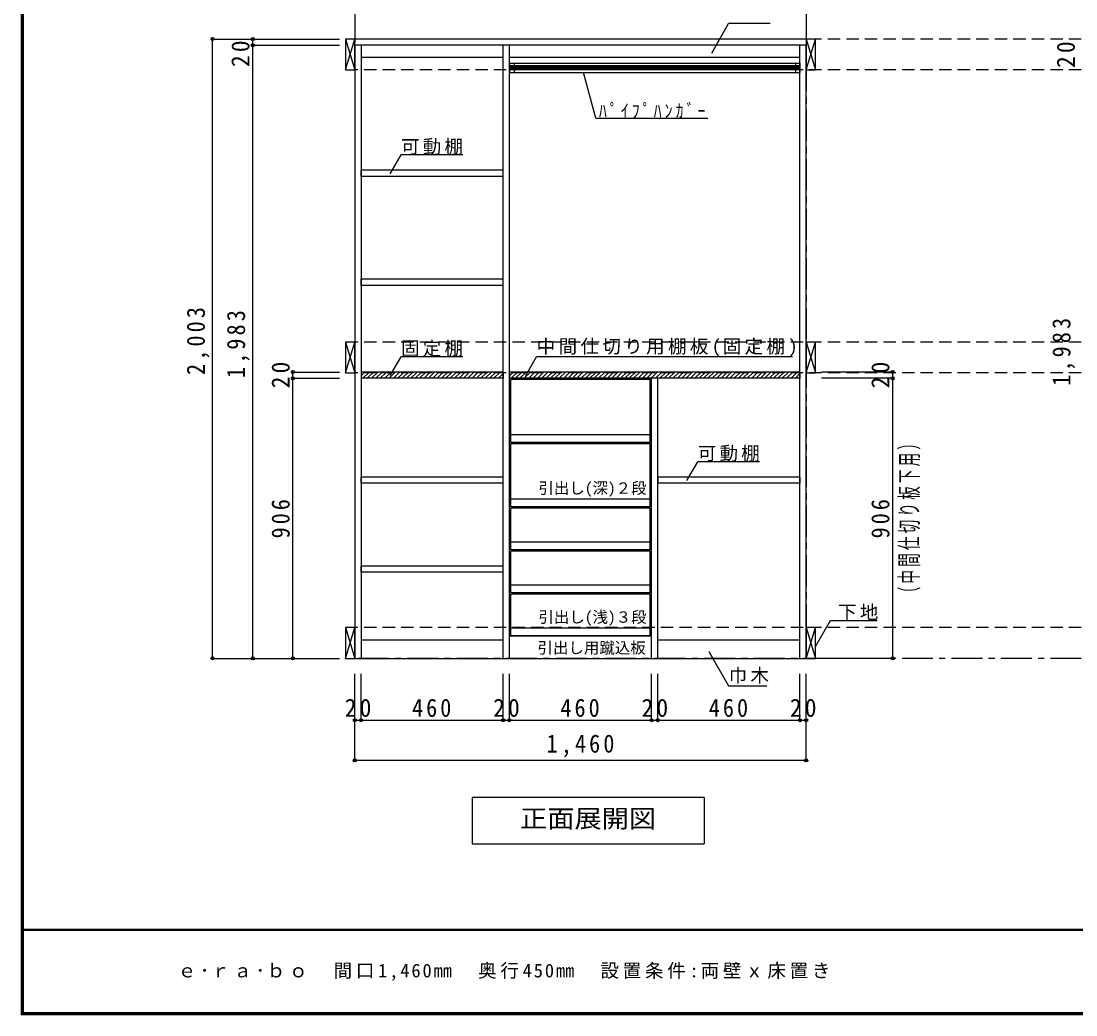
# Model space of a CAD drawing. Units: millimetres at full size, sheet at 1:20. Extents: x -3922 to 3878, y -2932 to 2722.
# Drawn here: x -3922 to -510, y -2864 to 350 of the extents above; entities that cross this region are included whole.
import ezdxf
from ezdxf.enums import TextEntityAlignment as Align

# ---------------------------------------------------------------- set-up
doc = ezdxf.new("R2010")
doc.units = ezdxf.units.MM
doc.header["$LTSCALE"] = 20
doc.header["$PDMODE"] = 32
doc.header["$PDSIZE"] = 10
doc.linetypes.add('CHAIN1', pattern=[8, 5, -1, 1, -1])
doc.linetypes.add('DASHED2', pattern=[3, 2, -1])
for name, color, linetype in [('0-2_本体', 2, 'Continuous'), ('0-3_固定棚', 2, 'Continuous'), ('0-4_可動棚', 3, 'Continuous'), ('0-6_ﾊﾟｲﾌﾟﾊﾝｶﾞｰ', 7, 'Continuous'), ('0-7_桟木・巾木', 2, 'Continuous'), ('0-8_引き出し', 2, 'Continuous'), ('0-A_文字', 7, 'Continuous'), ('0-B_寸法', 4, 'Continuous'), ('0-C_ハッチ', 4, 'Continuous'), ('F-1_枠', 6, 'Continuous'), ('F-A_文字', 7, 'Continuous')]:
    doc.layers.add(name, color=color, linetype=linetype)
doc.styles.add('ＭＳ ゴシック', font='')
doc.styles.get('ＭＳ ゴシック').set_extended_font_data('MS Gothic')

msp = doc.modelspace()

# ---------------------------------------------------------------- linework, layer by layer
at = {"layer": '0-2_本体', "color": 3}
for p, q in [((-2842.53, 271.73), (-2842.53, 291.73)), ((-1382.53, 291.73), (-2842.53, 291.73)), ((-1382.53, 291.73), (-1382.53, 271.73)), ((-2842.53, 271.73), (-2842.53, -1711.27)), ((-1382.53, 271.73), (-2842.53, 271.73)), ((-2822.53, 271.73), (-2822.53, -1711.27)), ((-2362.53, -1711.27), (-2362.53, 271.73)), ((-2342.53, -1711.27), (-2342.53, 271.73)), ((-1402.53, -1711.27), (-1402.53, 271.73)), ((-1382.53, -1711.27), (-1382.53, 271.73)), ((-1882.53, -1711.27), (-1882.53, -805.27)), ((-1862.53, -1711.27), (-1862.53, -805.27)), ((-2842.53, -1711.27), (-1382.53, -1711.27))]:
    msp.add_line(p, q, dxfattribs=at)
at = {"layer": '0-3_固定棚', "color": 3}
for p, q in [((-2822.53, -785.27), (-2822.53, -805.27)), ((-2362.53, -785.27), (-2822.53, -785.27)), ((-2362.53, -805.27), (-2822.53, -805.27)), ((-2362.53, -785.27), (-2362.53, -805.27)), ((-2342.53, -785.27), (-2342.53, -805.27)), ((-1402.53, -785.27), (-2342.53, -785.27))]:
    msp.add_line(p, q, dxfattribs=at)
msp.add_lwpolyline([(-1402.53, -785.27), (-1402.53, -805.27), (-2342.53, -805.27)], dxfattribs=at)
at = {"layer": '0-4_可動棚'}
for p, q in [((-2821.53, -152.77), (-2821.53, -132.77)), ((-2363.53, -132.77), (-2821.53, -132.77)), ((-2821.53, -504.77), (-2821.53, -484.77)), ((-2363.53, -484.77), (-2821.53, -484.77)), ((-2821.53, -1144.77), (-2821.53, -1124.77)), ((-2363.53, -1124.77), (-2821.53, -1124.77)), ((-1861.53, -1144.77), (-1861.53, -1124.77)), ((-1403.53, -1124.77), (-1861.53, -1124.77)), ((-2821.53, -1432.77), (-2821.53, -1412.77)), ((-2363.53, -1412.77), (-2821.53, -1412.77))]:
    msp.add_line(p, q, dxfattribs=at)
for points in [[(-2363.53, -132.77), (-2363.53, -152.77), (-2821.53, -152.77)], [(-2363.53, -484.77), (-2363.53, -504.77), (-2821.53, -504.77)], [(-2363.53, -1124.77), (-2363.53, -1144.77), (-2821.53, -1144.77)], [(-1403.53, -1124.77), (-1403.53, -1144.77), (-1861.53, -1144.77)], [(-2363.53, -1412.77), (-2363.53, -1432.77), (-2821.53, -1432.77)]]:
    msp.add_lwpolyline(points, dxfattribs=at)
at = {"layer": '0-6_ﾊﾟｲﾌﾟﾊﾝｶﾞｰ', "color": 3}
for p, q in [((-2342.53, 213.73), (-2342.53, 183.73)), ((-2342.53, 213.73), (-1402.53, 213.73)), ((-1402.53, 213.73), (-1402.53, 183.73)), ((-2342.53, 183.73), (-1402.53, 183.73))]:
    msp.add_line(p, q, dxfattribs=at)
at = {"layer": '0-6_ﾊﾟｲﾌﾟﾊﾝｶﾞｰ', "color": 4}
for p, q in [((-1402.53, 204.73), (-2342.53, 204.73)), ((-1402.53, 200.73), (-2342.53, 200.73)), ((-1402.53, 196.73), (-2342.53, 196.73)), ((-1402.53, 192.73), (-2342.53, 192.73))]:
    msp.add_line(p, q, dxfattribs=at)
at = {"layer": '0-6_ﾊﾟｲﾌﾟﾊﾝｶﾞｰ'}
for p, q in [((-2327.53, 213.73), (-2327.53, 183.73)), ((-1417.53, 213.73), (-1417.53, 183.73))]:
    msp.add_line(p, q, dxfattribs=at)
at = {"layer": '0-7_桟木・巾木', "color": 7}
for p, q in [((-2362.53, 231.73), (-2822.53, 231.73)), ((-1402.53, 231.73), (-2342.53, 231.73)), ((-2822.53, -1651.27), (-2362.53, -1651.27)), ((-1862.53, -1651.27), (-1402.53, -1651.27))]:
    msp.add_line(p, q, dxfattribs=at)
at = {"layer": '0-8_引き出し', "color": 7}
for p, q in [((-2872.53, 291.73), (-2842.53, 191.73)), ((-2872.53, 191.73), (-2842.53, 291.73)), ((-1382.53, 291.73), (-1352.53, 191.73)), ((-1382.53, 191.73), (-1352.53, 291.73)), ((-2872.53, -688.27), (-2842.53, -788.27)), ((-2872.53, -788.27), (-2842.53, -688.27)), ((-1382.53, -688.27), (-1352.53, -788.27)), ((-1382.53, -788.27), (-1352.53, -688.27)), ((-2872.53, -1611.27), (-2842.53, -1711.27)), ((-2872.53, -1711.27), (-2842.53, -1611.27)), ((-1382.53, -1611.27), (-1352.53, -1711.27)), ((-1382.53, -1711.27), (-1352.53, -1611.27)), ((-1882.53, -1639.27), (-2342.53, -1639.27))]:
    msp.add_line(p, q, dxfattribs=at)
at = {"layer": '0-8_引き出し'}
for p, q in [((-1887.53, -809.27), (-2337.53, -809.27)), ((-2337.53, -1013.27), (-2337.53, -809.27)), ((-1887.53, -1013.27), (-1887.53, -809.27)), ((-1887.53, -988.27), (-2337.53, -988.27)), ((-1887.53, -1013.27), (-2337.53, -1013.27)), ((-1887.53, -1017.27), (-2337.53, -1017.27)), ((-2337.53, -1221.27), (-2337.53, -1017.27)), ((-1887.53, -1221.27), (-1887.53, -1017.27)), ((-1887.53, -1196.27), (-2337.53, -1196.27)), ((-1887.53, -1221.27), (-2337.53, -1221.27)), ((-1887.53, -1225.27), (-2337.53, -1225.27)), ((-2337.53, -1360.27), (-2337.53, -1225.27)), ((-1887.53, -1360.27), (-1887.53, -1225.27)), ((-1887.53, -1335.27), (-2337.53, -1335.27)), ((-1887.53, -1360.27), (-2337.53, -1360.27)), ((-1887.53, -1364.27), (-2337.53, -1364.27)), ((-2337.53, -1499.27), (-2337.53, -1364.27)), ((-1887.53, -1499.27), (-1887.53, -1364.27)), ((-1887.53, -1474.27), (-2337.53, -1474.27)), ((-1887.53, -1499.27), (-2337.53, -1499.27)), ((-1887.53, -1503.27), (-2337.53, -1503.27)), ((-2337.53, -1638.27), (-2337.53, -1503.27)), ((-1887.53, -1638.27), (-1887.53, -1503.27)), ((-1887.53, -1613.27), (-2337.53, -1613.27)), ((-1887.53, -1638.27), (-2337.53, -1638.27))]:
    msp.add_line(p, q, dxfattribs=at)
at = {"layer": '0-8_引き出し', "color": 3}
for points in [[(-2842.53, 191.73), (-2842.53, 291.73), (-2872.53, 291.73), (-2872.53, 191.73)], [(-1352.53, 191.73), (-1352.53, 291.73), (-1382.53, 291.73), (-1382.53, 191.73)], [(-2842.53, -788.27), (-2842.53, -688.27), (-2872.53, -688.27), (-2872.53, -788.27)], [(-1352.53, -788.27), (-1352.53, -688.27), (-1382.53, -688.27), (-1382.53, -788.27)], [(-2842.53, -1711.27), (-2842.53, -1611.27), (-2872.53, -1611.27), (-2872.53, -1711.27)], [(-1352.53, -1711.27), (-1352.53, -1611.27), (-1382.53, -1611.27), (-1382.53, -1711.27)]]:
    msp.add_lwpolyline(points, close=True, dxfattribs=at)
at = {"layer": '0-A_文字', "linetype": 'CHAIN1'}
for p, q in [((-2842.53, 1822.73), (-2842.53, -1711.27)), ((-1382.53, 1822.73), (-1382.53, -1711.27)), ((2867.47, -1711.27), (-2842.53, -1711.27))]:
    msp.add_line(p, q, dxfattribs=at)
at = {"layer": '0-A_文字'}
for p, q in [((-1688.15, 246.66), (-1633.32, 341.62)), ((-1498.73, 341.62), (-1633.32, 341.62)), ((-2063.16, 35.43), (-2102.9, 183.73)), ((-2063.16, 35.43), (-1701.07, 35.43)), ((-2728.05, -143.83), (-2693.03, -83.18)), ((-2493.03, -83.18), (-2693.03, -83.18)), ((-2728.05, -796.33), (-2693.03, -735.68)), ((-2493.03, -735.68), (-2693.03, -735.68)), ((-2289.41, -796.33), (-2254.39, -735.68)), ((-1426.82, -735.68), (-2254.39, -735.68)), ((-1768.05, -1135.83), (-1733.03, -1075.18)), ((-1533.03, -1075.18), (-1733.03, -1075.18)), ((-1352.53, -1672.95), (-1303.76, -1588.48)), ((-1303.76, -1588.48), (-1153.23, -1588.48)), ((-1697.53, -1689.03), (-1633.32, -1800.25)), ((-1633.32, -1800.25), (-1509.56, -1800.25)), ((-1713.01, -2161.27), (-1713.01, -2311.27)), ((-2463.01, -2311.27), (-1713.01, -2311.27))]:
    msp.add_line(p, q, dxfattribs=at)
msp.add_lwpolyline([(-1713.01, -2161.27), (-2463.01, -2161.27), (-2463.01, -2311.27)], dxfattribs=at)
at = {"layer": '0-B_寸法'}
for p, q in [((-3302.53, 291.73), (-2892.53, 291.73)), ((-3302.53, -1711.27), (-3302.53, 291.73)), ((-3172.53, 271.73), (-3172.53, 291.73)), ((-3172.53, 291.73), (-3042.53, 291.73)), ((-3172.53, 271.73), (-2892.53, 271.73)), ((-3172.53, -1711.27), (-3172.53, 271.73)), ((-3042.53, -805.27), (-3042.53, -785.27)), ((-3042.53, -785.27), (-2892.53, -785.27)), ((-3042.53, -1711.27), (-3042.53, -805.27)), ((-3042.53, -805.27), (-2892.53, -805.27)), ((-1102.53, -785.27), (-1332.53, -785.27)), ((-1102.53, -805.27), (-1332.53, -805.27)), ((-1102.53, -805.27), (-1332.53, -805.27)), ((-1102.53, -805.27), (-1102.53, -785.27)), ((-1102.53, -1711.27), (-1102.53, -805.27)), ((-3302.53, -1711.27), (-2892.53, -1711.27)), ((-3172.53, -1711.27), (-3042.53, -1711.27)), ((-3042.53, -1711.27), (-2892.53, -1711.27)), ((-1102.53, -1711.27), (-1332.53, -1711.27)), ((-2842.53, -1911.27), (-2842.53, -1761.27)), ((-2822.53, -1911.27), (-2822.53, -1761.27)), ((-2362.53, -1911.27), (-2362.53, -1761.27)), ((-2342.53, -1911.27), (-2342.53, -1761.27)), ((-2342.53, -1911.27), (-2342.53, -1761.27)), ((-1882.53, -1911.27), (-1882.53, -1761.27)), ((-1862.53, -1911.27), (-1862.53, -1761.27)), ((-1402.53, -1911.27), (-1402.53, -1761.27)), ((-1382.53, -1911.27), (-1382.53, -1761.27)), ((-2842.53, -1911.27), (-2822.53, -1911.27)), ((-2842.53, -2041.27), (-2842.53, -1911.27)), ((-2822.53, -1911.27), (-2362.53, -1911.27)), ((-2362.53, -1911.27), (-2342.53, -1911.27)), ((-2342.53, -1911.27), (-1882.53, -1911.27)), ((-1882.53, -1911.27), (-1862.53, -1911.27)), ((-1862.53, -1911.27), (-1402.53, -1911.27)), ((-1402.53, -1911.27), (-1382.53, -1911.27)), ((-1382.53, -2041.27), (-1382.53, -1911.27)), ((-1382.53, -2041.27), (-2842.53, -2041.27))]:
    msp.add_line(p, q, dxfattribs=at)
at = {"layer": '0-B_寸法', "linetype": 'DASHED2'}
for p, q in [((2867.47, 291.73), (-2842.53, 291.73)), ((2867.47, 191.73), (-2842.53, 191.73)), ((2867.47, -688.27), (-2842.53, -688.27)), ((2867.47, -788.27), (-2842.53, -788.27)), ((2867.47, -1611.27), (-2842.53, -1611.27))]:
    msp.add_line(p, q, dxfattribs=at)
at = {"layer": '0-B_寸法', "color": 7}
for p in [(-3302.53, 291.73), (-3172.53, 291.73), (-3172.53, 271.73), (-3042.53, -785.27), (-1102.53, -785.27), (-3042.53, -805.27), (-1102.53, -805.27), (-1102.53, -805.27), (-3302.53, -1711.27), (-3172.53, -1711.27), (-3042.53, -1711.27), (-1102.53, -1711.27), (-2842.53, -1911.27), (-2822.53, -1911.27), (-2362.53, -1911.27), (-2342.53, -1911.27), (-1882.53, -1911.27), (-1862.53, -1911.27), (-1402.53, -1911.27), (-1382.53, -1911.27), (-2842.53, -2041.27), (-1382.53, -2041.27)]:
    msp.add_point(p, dxfattribs=at)
at = {"layer": '0-C_ハッチ'}
for p, q in [((-2822.53, -797.01), (-2810.79, -785.27)), ((-2816.65, -805.27), (-2796.65, -785.27)), ((-2802.5, -805.27), (-2782.5, -785.27)), ((-2788.36, -805.27), (-2768.36, -785.27)), ((-2774.22, -805.27), (-2754.22, -785.27)), ((-2760.08, -805.27), (-2740.08, -785.27)), ((-2745.94, -805.27), (-2725.94, -785.27)), ((-2731.79, -805.27), (-2711.79, -785.27)), ((-2717.65, -805.27), (-2697.65, -785.27)), ((-2703.51, -805.27), (-2683.51, -785.27)), ((-2689.37, -805.27), (-2669.37, -785.27)), ((-2675.22, -805.27), (-2655.22, -785.27)), ((-2661.08, -805.27), (-2641.08, -785.27)), ((-2646.94, -805.27), (-2626.94, -785.27)), ((-2632.8, -805.27), (-2612.8, -785.27)), ((-2618.66, -805.27), (-2598.66, -785.27)), ((-2604.51, -805.27), (-2584.51, -785.27)), ((-2590.37, -805.27), (-2570.37, -785.27)), ((-2576.23, -805.27), (-2556.23, -785.27)), ((-2562.09, -805.27), (-2542.09, -785.27)), ((-2547.95, -805.27), (-2527.95, -785.27)), ((-2533.8, -805.27), (-2513.8, -785.27)), ((-2519.66, -805.27), (-2499.66, -785.27)), ((-2505.52, -805.27), (-2485.52, -785.27)), ((-2491.38, -805.27), (-2471.38, -785.27)), ((-2477.23, -805.27), (-2457.23, -785.27)), ((-2463.09, -805.27), (-2443.09, -785.27)), ((-2448.95, -805.27), (-2428.95, -785.27)), ((-2434.81, -805.27), (-2414.81, -785.27)), ((-2420.67, -805.27), (-2400.67, -785.27)), ((-2406.52, -805.27), (-2386.52, -785.27)), ((-2392.38, -805.27), (-2372.38, -785.27)), ((-2378.24, -805.27), (-2362.53, -789.56)), ((-2364.1, -805.27), (-2362.53, -803.7)), ((-2342.53, -797.01), (-2330.79, -785.27)), ((-2336.65, -805.27), (-2316.65, -785.27)), ((-2322.5, -805.27), (-2302.5, -785.27)), ((-2308.36, -805.27), (-2288.36, -785.27)), ((-2294.22, -805.27), (-2274.22, -785.27)), ((-2280.08, -805.27), (-2260.08, -785.27)), ((-2265.94, -805.27), (-2245.94, -785.27)), ((-2251.79, -805.27), (-2231.79, -785.27)), ((-2237.65, -805.27), (-2217.65, -785.27)), ((-2223.51, -805.27), (-2203.51, -785.27)), ((-2209.37, -805.27), (-2189.37, -785.27)), ((-2195.22, -805.27), (-2175.22, -785.27)), ((-2181.08, -805.27), (-2161.08, -785.27)), ((-2166.94, -805.27), (-2146.94, -785.27)), ((-2152.8, -805.27), (-2132.8, -785.27)), ((-2138.66, -805.27), (-2118.66, -785.27)), ((-2124.51, -805.27), (-2104.51, -785.27)), ((-2110.37, -805.27), (-2090.37, -785.27)), ((-2096.23, -805.27), (-2076.23, -785.27)), ((-2082.09, -805.27), (-2062.09, -785.27)), ((-2067.95, -805.27), (-2047.95, -785.27)), ((-2053.8, -805.27), (-2033.8, -785.27)), ((-2039.66, -805.27), (-2019.66, -785.27)), ((-2025.52, -805.27), (-2005.52, -785.27)), ((-2011.38, -805.27), (-1991.38, -785.27)), ((-1997.23, -805.27), (-1977.23, -785.27)), ((-1983.09, -805.27), (-1963.09, -785.27)), ((-1968.95, -805.27), (-1948.95, -785.27)), ((-1954.81, -805.27), (-1934.81, -785.27)), ((-1940.67, -805.27), (-1920.67, -785.27)), ((-1926.52, -805.27), (-1906.52, -785.27)), ((-1912.38, -805.27), (-1892.38, -785.27)), ((-1898.24, -805.27), (-1878.24, -785.27)), ((-1884.1, -805.27), (-1864.1, -785.27)), ((-1869.96, -805.27), (-1849.96, -785.27)), ((-1855.81, -805.27), (-1835.81, -785.27)), ((-1841.67, -805.27), (-1821.67, -785.27)), ((-1827.53, -805.27), (-1807.53, -785.27)), ((-1813.39, -805.27), (-1793.39, -785.27)), ((-1799.25, -805.27), (-1779.25, -785.27)), ((-1785.1, -805.27), (-1765.1, -785.27)), ((-1770.96, -805.27), (-1750.96, -785.27)), ((-1756.82, -805.27), (-1736.82, -785.27)), ((-1742.68, -805.27), (-1722.68, -785.27)), ((-1728.53, -805.27), (-1708.53, -785.27)), ((-1714.39, -805.27), (-1694.39, -785.27)), ((-1700.25, -805.27), (-1680.25, -785.27)), ((-1686.11, -805.27), (-1666.11, -785.27)), ((-1671.97, -805.27), (-1651.97, -785.27)), ((-1657.82, -805.27), (-1637.82, -785.27)), ((-1643.68, -805.27), (-1623.68, -785.27)), ((-1629.54, -805.27), (-1609.54, -785.27)), ((-1615.4, -805.27), (-1595.4, -785.27)), ((-1601.26, -805.27), (-1581.26, -785.27)), ((-1587.11, -805.27), (-1567.11, -785.27)), ((-1572.97, -805.27), (-1552.97, -785.27)), ((-1558.83, -805.27), (-1538.83, -785.27)), ((-1544.69, -805.27), (-1524.69, -785.27)), ((-1530.54, -805.27), (-1510.54, -785.27)), ((-1516.4, -805.27), (-1496.4, -785.27)), ((-1502.26, -805.27), (-1482.26, -785.27)), ((-1488.12, -805.27), (-1468.12, -785.27)), ((-1473.98, -805.27), (-1453.98, -785.27)), ((-1459.83, -805.27), (-1439.83, -785.27)), ((-1445.69, -805.27), (-1425.69, -785.27)), ((-1431.55, -805.27), (-1411.55, -785.27)), ((-1417.41, -805.27), (-1402.53, -790.39)), ((-1403.27, -805.27), (-1402.53, -804.53))]:
    msp.add_line(p, q, dxfattribs=at)
at = {"layer": 'F-1_枠'}
for p, q in [((-3922.03, 2722.29), (-3922.03, -2864.37)), ((-3918.7, 2722.29), (-3918.7, -2864.37)), ((-3915.36, 2722.29), (-3915.36, -2864.37)), ((3877.97, -2587.71), (-3922.03, -2587.71)), ((3877.97, -2591.04), (-3922.03, -2591.04)), ((3877.97, -2857.71), (-3922.03, -2857.71)), ((3877.97, -2861.04), (-3922.03, -2861.04)), ((3877.97, -2864.37), (-3922.03, -2864.37))]:
    msp.add_line(p, q, dxfattribs=at)

# ---------------------------------------------------------------- texts
at = {"layer": '0-A_文字', "style": 'ＭＳ ゴシック'}
for s, p in [('引出し(深)２段', (-2248.65, -1189.92)), ('引出し(浅)３段', (-2248.65, -1607.06)), ('引出し用蹴込板', (-2251.54, -1706.38))]:
    msp.add_text(s, height=36.66, dxfattribs=at).set_placement(p, align=Align.BOTTOM_LEFT)
at = {"layer": '0-A_文字', "style": 'ＭＳ ゴシック', "width": 1.1}
msp.add_text('正面展開図', height=58.65, dxfattribs=at).set_placement((-2308.01, -2276.27), align=Align.BOTTOM_LEFT)
at = {"layer": '0-A_文字', "char_height": 43.99, "attachment_point": 7, "style": 'ＭＳ ゴシック'}
for s, insert in [('\\T1.39;\\W0.85;ﾊﾟｲﾌﾟﾊﾝｶﾞｰ', (-2052.92, 35.43)), ('\\T1.17;可動棚', (-2693.03, -83.18)), ('\\T1.17;固定棚', (-2693.03, -735.68)), ('\\T1.18;中間仕切り用棚板(固定棚)', (-2254.39, -735.68)), ('\\T1.17;可動棚', (-1733.03, -1075.18)), ('\\T1.17;下地', (-1279.26, -1588.48)), ('\\T1.17;巾木', (-1633.32, -1793.14))]:
    msp.add_mtext(s, dxfattribs=dict(at, insert=insert))
at = {"layer": '0-B_寸法', "color": 7, "char_height": 58.65, "attachment_point": 7, "rotation": 90, "style": 'ＭＳ ゴシック'}
for s, insert in [('\\T1.27;\\W0.95;20', (-3182.53, 201.26)), ('\\T1.27;\\W0.95;20', (-512.53, 198.31)), ('\\T1.28;\\W0.9;2,003', (-3312.53, -794.77)), ('\\T1.28;\\W0.9;1,983', (-3182.53, -804.77)), ('\\T1.28;\\W0.9;1,983', (-512.53, -829.77)), ('\\T1.27;\\W0.95;20', (-3052.53, -837.77)), ('\\T1.27;\\W0.95;20', (-1112.53, -837.77)), ('\\T1.23;\\W0.55;（中間仕切り板下用）', (-1012.53, -1523.27)), ('\\T1.27;\\W0.9;906', (-3052.53, -1323.27)), ('\\T1.27;\\W0.9;906', (-1112.53, -1323.27))]:
    msp.add_mtext(s, dxfattribs=dict(at, insert=insert))
at = {"layer": '0-B_寸法', "color": 7, "char_height": 58.65, "attachment_point": 7, "style": 'ＭＳ ゴシック'}
for s, insert in [('\\T1.27;\\W0.95;20', (-2875.03, -1901.27)), ('\\T1.27;\\W0.9;460', (-2657.53, -1901.27)), ('\\T1.27;\\W0.95;20', (-2395.03, -1901.27)), ('\\T1.27;\\W0.9;460', (-2177.53, -1901.27)), ('\\T1.27;\\W0.95;20', (-1915.03, -1901.27)), ('\\T1.27;\\W0.9;460', (-1697.53, -1901.27)), ('\\T1.27;\\W0.95;20', (-1435.03, -1901.27)), ('\\T1.28;\\W0.9;1,460', (-2222.53, -2031.27))]:
    msp.add_mtext(s, dxfattribs=dict(at, insert=insert))
at = {"layer": 'F-A_文字', "insert": (-3415.36, -2754.37), "char_height": 43.99, "attachment_point": 7, "style": 'ＭＳ ゴシック'}
msp.add_mtext('\\T1.2;ｅ･ｒａ･ｂｏ\u3000間口1,460㎜\u3000奥行450㎜\u3000設置条件:両壁ｘ床置き', dxfattribs=at)

doc.saveas('drawing.dxf')
